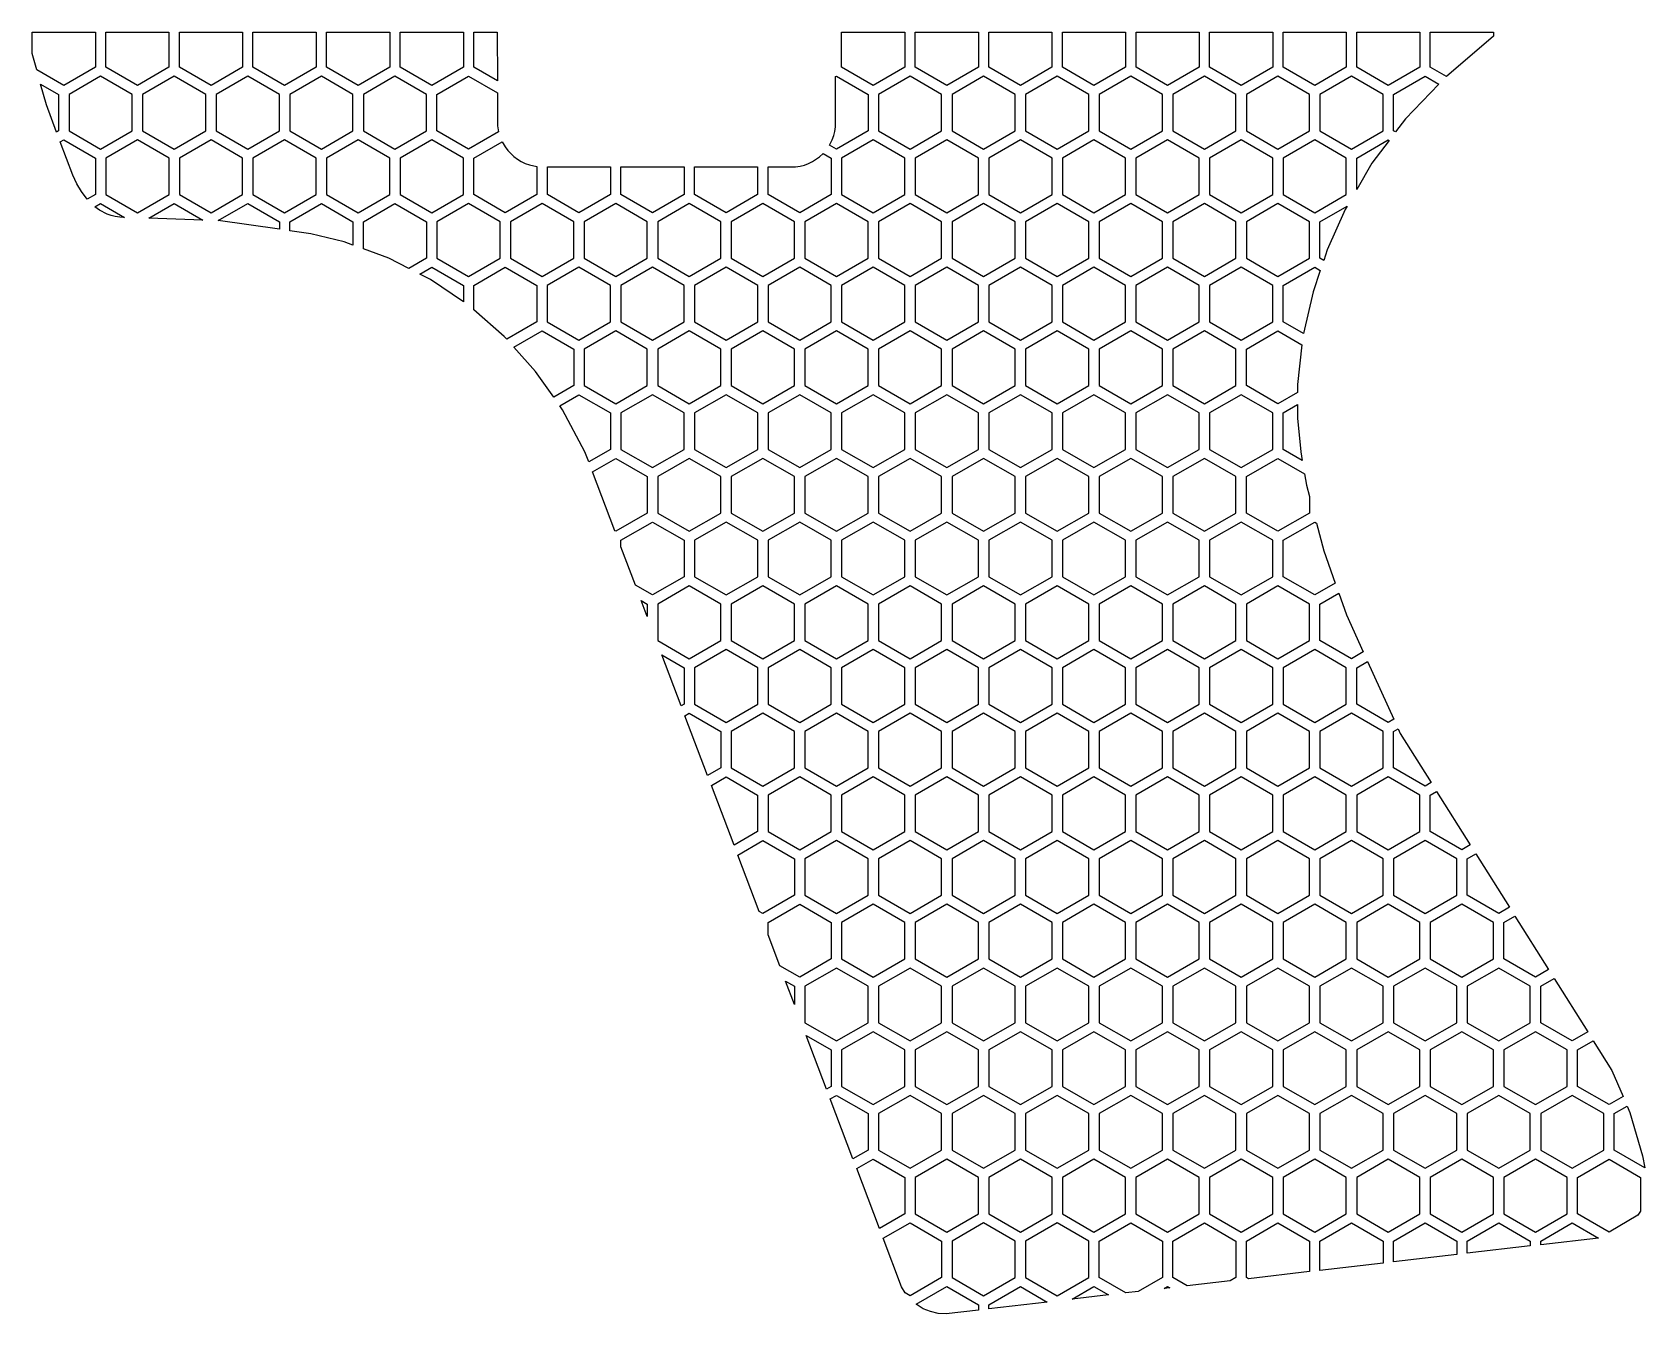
# Model space of a CAD drawing. Header units: millimetres. Extents: x 89.1 to 166.5, y -132.6 to -71.1.
import ezdxf

# ---------------------------------------------------------------- set-up
doc = ezdxf.new("R2010")
doc.units = ezdxf.units.MM

# ---------------------------------------------------------------- blocks, each defined once
blk = doc.blocks.new('HEX')
blk.add_lwpolyline([(1.516, 0.875), (0, 1.75), (-1.516, 0.875), (-1.516, -0.875), (0, -1.75), (1.516, -0.875)], close=True)

msp = doc.modelspace()

# ---------------------------------------------------------------- linework, layer by layer
for points in [[(92.172, -71.126), (92.172, -72.801), (90.657, -73.676), (89.355, -72.924), (89.141, -72.148), (89.141, -71.126), (92.172, -71.126)], [(95.703, -71.126), (95.703, -72.801), (94.188, -73.676), (92.672, -72.801), (92.672, -71.126), (95.703, -71.126)], [(99.234, -71.126), (99.234, -72.801), (97.719, -73.676), (96.203, -72.801), (96.203, -71.126), (99.234, -71.126)], [(102.766, -71.126), (102.766, -72.801), (101.25, -73.676), (99.734, -72.801), (99.734, -71.126), (102.766, -71.126)], [(106.297, -71.126), (106.297, -72.801), (104.781, -73.676), (103.266, -72.801), (103.266, -71.126), (106.297, -71.126)], [(109.828, -71.126), (109.828, -72.801), (108.312, -73.676), (106.797, -72.801), (106.797, -71.126), (109.828, -71.126)], [(111.455, -71.126), (111.461, -73.455), (110.328, -72.801), (110.328, -71.126), (111.455, -71.126)], [(131.014, -71.125), (131.014, -72.801), (129.499, -73.676), (127.983, -72.801), (127.983, -71.125), (131.014, -71.125)], [(134.545, -71.125), (134.545, -72.801), (133.03, -73.676), (131.514, -72.801), (131.514, -71.125), (134.545, -71.125)], [(138.076, -71.125), (138.076, -72.801), (136.561, -73.676), (135.045, -72.801), (135.045, -71.125), (138.076, -71.125)], [(141.608, -71.125), (141.608, -72.801), (140.092, -73.676), (138.576, -72.801), (138.576, -71.125), (141.608, -71.125)], [(145.139, -71.125), (145.139, -72.801), (143.623, -73.676), (142.108, -72.801), (142.108, -71.125), (145.139, -71.125)], [(148.67, -71.125), (148.67, -72.801), (147.154, -73.676), (145.639, -72.801), (145.639, -71.125), (148.67, -71.125)], [(152.201, -71.125), (152.201, -72.801), (150.685, -73.676), (149.17, -72.801), (149.17, -71.125), (152.201, -71.125)], [(155.732, -71.125), (155.732, -72.801), (154.216, -73.676), (152.701, -72.801), (152.701, -71.125), (155.732, -71.125)], [(157.003, -73.246), (156.232, -72.801), (156.232, -71.125), (159.263, -71.125), (159.263, -71.315), (157.003, -73.246)], [(111.466, -75.625), (111.515, -75.904), (110.078, -76.734), (108.562, -75.859), (108.562, -74.109), (110.078, -73.234), (111.462, -74.033), (111.466, -75.625)], [(127.4, -76.541), (127.531, -76.286), (127.603, -76.089), (127.656, -75.884), (127.688, -75.671), (127.694, -73.256), (127.733, -73.234), (129.249, -74.109), (129.249, -75.859), (127.733, -76.734), (127.4, -76.541)], [(155.043, -75.276), (154.561, -75.913), (154.466, -75.859), (154.466, -74.109), (155.982, -73.234), (156.634, -73.61), (155.043, -75.276)], [(89.817, -74.606), (89.543, -73.61), (90.407, -74.109), (90.407, -75.859), (90.31, -75.915), (89.817, -74.606)], [(91.781, -79.143), (91.506, -78.777), (91.283, -78.397), (91.091, -77.992), (90.488, -76.389), (90.657, -76.292), (92.172, -77.167), (92.172, -78.917), (91.781, -79.143)], [(111.688, -76.381), (111.83, -76.628), (111.956, -76.797), (112.254, -77.094), (112.422, -77.221), (112.603, -77.331), (112.795, -77.423), (112.997, -77.497), (113.359, -77.574), (113.359, -78.917), (111.843, -79.792), (110.328, -78.917), (110.328, -77.167), (111.688, -76.381)], [(153.432, -77.405), (152.701, -78.678), (152.701, -77.167), (154.216, -76.292), (154.257, -76.315), (153.432, -77.405)], [(125.775, -77.584), (125.988, -77.552), (126.193, -77.499), (126.39, -77.427), (126.577, -77.337), (126.919, -77.106), (127.094, -76.942), (127.483, -77.167), (127.483, -78.917), (125.968, -79.792), (124.452, -78.917), (124.452, -77.584), (125.775, -77.584)], [(116.89, -77.584), (116.89, -78.917), (115.374, -79.792), (113.859, -78.917), (113.859, -77.584), (116.89, -77.584)], [(120.421, -77.584), (120.421, -78.917), (118.905, -79.792), (117.39, -78.917), (117.39, -77.584), (120.421, -77.584)], [(123.952, -77.584), (123.952, -78.917), (122.437, -79.792), (120.921, -78.917), (120.921, -77.584), (123.952, -77.584)], [(93.336, -80.005), (93.125, -79.976), (92.923, -79.927), (92.731, -79.859), (92.372, -79.672), (92.15, -79.507), (92.422, -79.35), (93.571, -80.013), (93.336, -80.005)], [(94.735, -80.053), (95.953, -79.35), (97.325, -80.142), (94.735, -80.053)], [(101, -80.58), (98.068, -80.167), (99.484, -79.35), (101, -80.225), (101, -80.58)], [(104.108, -81.19), (102.508, -80.796), (101.5, -80.652), (101.5, -80.225), (103.016, -79.35), (104.531, -80.225), (104.531, -81.344), (104.108, -81.19)], [(106.246, -81.967), (105.031, -81.526), (105.031, -80.225), (106.547, -79.35), (108.062, -80.225), (108.062, -81.975), (107.215, -82.464), (106.246, -81.967)], [(152.151, -79.636), (151.287, -81.576), (151.117, -82.079), (150.935, -81.975), (150.935, -80.225), (152.247, -79.467), (152.151, -79.636)], [(108.252, -82.995), (107.745, -82.735), (108.312, -82.408), (109.828, -83.283), (109.828, -84.066), (108.252, -82.995)], [(111.795, -85.732), (110.328, -84.448), (110.328, -83.283), (111.843, -82.408), (113.359, -83.283), (113.359, -85.033), (111.915, -85.866), (111.795, -85.732)], [(150.606, -83.585), (150.14, -85.593), (149.17, -85.033), (149.17, -83.283), (150.685, -82.408), (150.953, -82.562), (150.606, -83.585)], [(113.296, -87.405), (112.257, -86.246), (113.609, -85.466), (115.124, -86.341), (115.124, -88.091), (114.163, -88.645), (113.296, -87.405)], [(149.857, -88.037), (149.859, -88.423), (148.92, -88.966), (147.404, -88.091), (147.404, -86.341), (148.92, -85.466), (150.073, -86.131), (149.857, -88.037)], [(115.661, -91.267), (114.591, -89.256), (114.451, -89.057), (115.374, -88.524), (116.89, -89.399), (116.89, -91.149), (115.845, -91.752), (115.661, -91.267)], [(149.866, -89.652), (150.017, -91.264), (150.088, -91.679), (149.17, -91.149), (149.17, -89.399), (149.862, -88.999), (149.866, -89.652)], [(116.025, -92.226), (117.14, -91.582), (118.655, -92.457), (118.655, -94.207), (117.14, -95.082), (117.098, -95.058), (116.025, -92.226)], [(150.291, -92.867), (150.435, -93.416), (150.435, -94.207), (148.92, -95.082), (147.404, -94.207), (147.404, -92.457), (148.92, -91.582), (150.197, -92.319), (150.291, -92.867)], [(117.39, -95.827), (117.39, -95.515), (118.905, -94.64), (120.421, -95.515), (120.421, -97.265), (118.905, -98.14), (118.088, -97.668), (117.39, -95.827)], [(151.124, -96.027), (151.669, -97.571), (150.685, -98.14), (149.17, -97.265), (149.17, -95.515), (150.685, -94.64), (150.771, -94.689), (151.124, -96.027)], [(152.206, -99.089), (153.013, -100.873), (152.451, -101.198), (150.935, -100.323), (150.935, -98.573), (151.839, -98.051), (152.206, -99.089)], [(118.368, -98.407), (118.655, -98.573), (118.655, -99.165), (118.368, -98.407)], [(119.357, -101.017), (120.421, -101.631), (120.421, -103.381), (120.284, -103.46), (119.357, -101.017)], [(154.475, -104.106), (154.216, -104.256), (152.701, -103.381), (152.701, -101.631), (153.22, -101.331), (154.475, -104.106)], [(120.463, -103.934), (120.671, -103.814), (122.187, -104.689), (122.187, -106.439), (121.552, -106.805), (120.463, -103.934)], [(154.783, -104.788), (156.267, -107.149), (155.982, -107.314), (154.466, -106.439), (154.466, -104.689), (154.682, -104.564), (154.783, -104.788)], [(121.732, -107.279), (122.437, -106.872), (123.952, -107.747), (123.952, -109.497), (122.82, -110.15), (121.732, -107.279)], [(158.147, -110.141), (157.747, -110.372), (156.232, -109.497), (156.232, -107.747), (156.533, -107.573), (158.147, -110.141)], [(123, -110.624), (124.202, -109.93), (125.718, -110.805), (125.718, -112.555), (124.202, -113.43), (124.025, -113.327), (123, -110.624)], [(160.027, -113.133), (159.513, -113.43), (157.997, -112.555), (157.997, -110.805), (158.413, -110.565), (160.027, -113.133)], [(124.452, -114.454), (124.452, -113.863), (125.968, -112.988), (127.483, -113.863), (127.483, -115.613), (125.968, -116.488), (125.014, -115.937), (124.452, -114.454)], [(161.907, -116.125), (161.279, -116.488), (159.763, -115.613), (159.763, -113.863), (160.293, -113.557), (161.907, -116.125)], [(125.295, -116.677), (125.718, -116.921), (125.718, -117.792), (125.295, -116.677)], [(163.787, -119.117), (163.044, -119.546), (161.529, -118.671), (161.529, -116.921), (162.174, -116.548), (163.787, -119.117)], [(126.284, -119.287), (127.483, -119.979), (127.483, -121.729), (127.259, -121.858), (126.284, -119.287)], [(164.948, -120.964), (165.48, -122.217), (164.81, -122.604), (163.294, -121.729), (163.294, -119.979), (164.054, -119.54), (164.948, -120.964)], [(127.439, -122.332), (127.733, -122.162), (129.249, -123.037), (129.249, -124.787), (128.527, -125.203), (127.439, -122.332)], [(165.803, -122.976), (166.415, -125.056), (166.522, -125.631), (165.06, -124.787), (165.06, -123.037), (165.677, -122.68), (165.803, -122.976)], [(128.707, -125.677), (129.499, -125.22), (131.014, -126.095), (131.014, -127.845), (129.796, -128.548), (128.707, -125.677)], [(166.325, -127.711), (166.197, -127.919), (164.81, -128.72), (163.294, -127.845), (163.294, -126.095), (164.81, -125.22), (166.325, -126.095), (166.325, -127.711)], [(131.031, -131.643), (130.855, -131.344), (129.975, -129.022), (131.264, -128.278), (132.78, -129.153), (132.78, -130.903), (131.264, -131.778), (131.031, -131.643)], [(141.624, -131.643), (140.342, -130.903), (140.342, -129.153), (141.858, -128.278), (143.373, -129.153), (143.373, -130.903), (142.209, -131.575), (141.624, -131.643)], [(144.564, -131.302), (143.873, -130.903), (143.873, -129.153), (145.389, -128.278), (146.904, -129.153), (146.904, -130.903), (146.629, -131.062), (144.564, -131.302)], [(147.504, -130.96), (147.404, -130.903), (147.404, -129.153), (148.92, -128.278), (150.435, -129.153), (150.435, -130.62), (147.504, -130.96)], [(150.935, -130.562), (150.935, -129.153), (152.451, -128.278), (153.966, -129.153), (153.966, -130.21), (150.935, -130.562)], [(154.466, -130.152), (154.466, -129.153), (155.982, -128.278), (157.497, -129.153), (157.497, -129.8), (154.466, -130.152)], [(157.997, -129.742), (157.997, -129.153), (159.513, -128.278), (161.029, -129.153), (161.029, -129.39), (157.997, -129.742)], [(161.529, -129.332), (161.529, -129.153), (163.044, -128.278), (164.31, -129.009), (161.529, -129.332)], [(133.004, -132.644), (132.62, -132.624), (132.25, -132.542), (131.902, -132.402), (131.555, -132.187), (133.03, -131.336), (134.545, -132.211), (134.545, -132.465), (133.004, -132.644)], [(135.045, -132.407), (135.045, -132.211), (136.561, -131.336), (137.852, -132.081), (135.045, -132.407)], [(139.04, -131.943), (140.092, -131.336), (140.791, -131.74), (139.04, -131.943)], [(143.46, -131.43), (143.623, -131.336), (143.731, -131.398), (143.46, -131.43)]]:
    msp.add_lwpolyline(points, close=True)

# ---------------------------------------------------------------- block references
for p in [(92.422, -74.984), (95.953, -74.984), (99.484, -74.984), (103.016, -74.984), (106.547, -74.984), (131.264, -74.984), (134.795, -74.984), (138.326, -74.984), (141.858, -74.984), (145.389, -74.984), (148.92, -74.984), (152.451, -74.984), (94.188, -78.042), (97.719, -78.042), (101.25, -78.042), (104.781, -78.042), (108.312, -78.042), (129.499, -78.042), (133.03, -78.042), (136.561, -78.042), (140.092, -78.042), (143.623, -78.042), (147.154, -78.042), (150.685, -78.042), (110.078, -81.1), (113.609, -81.1), (117.14, -81.1), (120.671, -81.1), (124.202, -81.1), (127.733, -81.1), (131.264, -81.1), (134.795, -81.1), (138.326, -81.1), (141.858, -81.1), (145.389, -81.1), (148.92, -81.1), (115.374, -84.158), (118.905, -84.158), (122.437, -84.158), (125.968, -84.158), (129.499, -84.158), (133.03, -84.158), (136.561, -84.158), (140.092, -84.158), (143.623, -84.158), (147.154, -84.158), (117.14, -87.216), (120.671, -87.216), (124.202, -87.216), (127.733, -87.216), (131.264, -87.216), (134.795, -87.216), (138.326, -87.216), (141.858, -87.216), (145.389, -87.216), (118.905, -90.274), (122.437, -90.274), (125.968, -90.274), (129.499, -90.274), (133.03, -90.274), (136.561, -90.274), (140.092, -90.274), (143.623, -90.274), (147.154, -90.274), (120.671, -93.332), (124.202, -93.332), (127.733, -93.332), (131.264, -93.332), (134.795, -93.332), (138.326, -93.332), (141.858, -93.332), (145.389, -93.332), (122.437, -96.39), (125.968, -96.39), (129.499, -96.39), (133.03, -96.39), (136.561, -96.39), (140.092, -96.39), (143.623, -96.39), (147.154, -96.39), (120.671, -99.448), (124.202, -99.448), (127.733, -99.448), (131.264, -99.448), (134.795, -99.448), (138.326, -99.448), (141.858, -99.448), (145.389, -99.448), (148.92, -99.448), (122.437, -102.506), (125.968, -102.506), (129.499, -102.506), (133.03, -102.506), (136.561, -102.506), (140.092, -102.506), (143.623, -102.506), (147.154, -102.506), (150.685, -102.506), (124.202, -105.564), (127.733, -105.564), (131.264, -105.564), (134.795, -105.564), (138.326, -105.564), (141.858, -105.564), (145.389, -105.564), (148.92, -105.564), (152.451, -105.564), (125.968, -108.622), (129.499, -108.622), (133.03, -108.622), (136.561, -108.622), (140.092, -108.622), (143.623, -108.622), (147.154, -108.622), (150.685, -108.622), (154.216, -108.622), (127.733, -111.68), (131.264, -111.68), (134.795, -111.68), (138.326, -111.68), (141.858, -111.68), (145.389, -111.68), (148.92, -111.68), (152.451, -111.68), (155.982, -111.68), (129.499, -114.738), (133.03, -114.738), (136.561, -114.738), (140.092, -114.738), (143.623, -114.738), (147.154, -114.738), (150.685, -114.738), (154.216, -114.738), (157.747, -114.738), (127.733, -117.796), (131.264, -117.796), (134.795, -117.796), (138.326, -117.796), (141.858, -117.796), (145.389, -117.796), (148.92, -117.796), (152.451, -117.796), (155.982, -117.796), (159.513, -117.796), (129.499, -120.854), (133.03, -120.854), (136.561, -120.854), (140.092, -120.854), (143.623, -120.854), (147.154, -120.854), (150.685, -120.854), (154.216, -120.854), (157.747, -120.854), (161.279, -120.854), (131.264, -123.912), (134.795, -123.912), (138.326, -123.912), (141.858, -123.912), (145.389, -123.912), (148.92, -123.912), (152.451, -123.912), (155.982, -123.912), (159.513, -123.912), (163.044, -123.912), (133.03, -126.97), (136.561, -126.97), (140.092, -126.97), (143.623, -126.97), (147.154, -126.97), (150.685, -126.97), (154.216, -126.97), (157.747, -126.97), (161.279, -126.97), (134.795, -130.028), (138.326, -130.028)]:
    msp.add_blockref('HEX', p)

doc.saveas('drawing.dxf')
